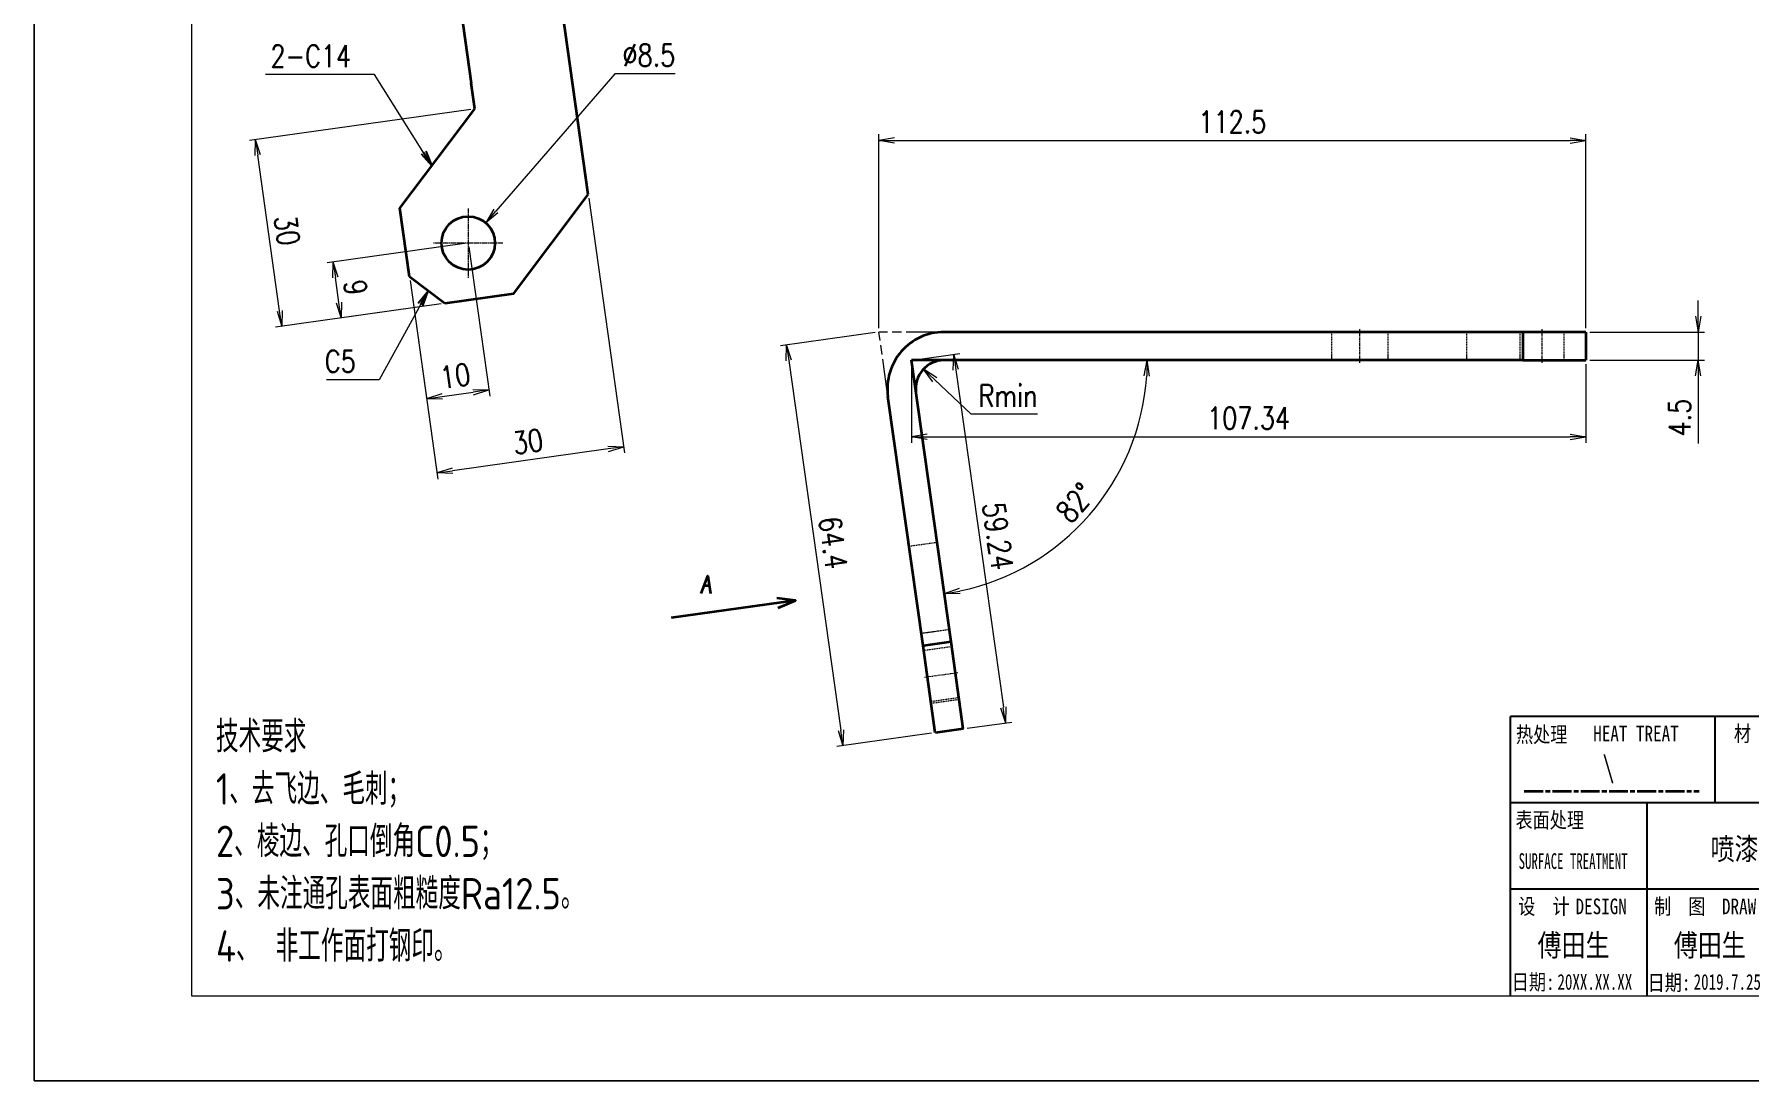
# Model space of a CAD drawing. Header units: millimetres. Extents: x 53130 to 124945, y -23470 to -1811.
# Drawn here: x 54316.3 to 54589.2, y -2526.1 to -2359.5 of the extents above; entities that cross this region are included whole.
import ezdxf
from ezdxf.enums import TextEntityAlignment as Align

# ---------------------------------------------------------------- set-up
doc = ezdxf.new("R2010")
doc.units = ezdxf.units.MM
doc.header["$LTSCALE"] = 0.5
for name, pattern in [('AM_ISO02W050x2', [3.75, 3, -0.75]), ('AM_ISO08W050x2', [9, 6, -0.75, 1.5, -0.75]), ('AM_ISO09W050', [22.5, 12, -1.5, 3, -1.5, 3, -1.5])]:
    doc.linetypes.add(name, pattern=pattern)
for name, color, linetype, lineweight in [('中心线', 2, 'AM_ISO08W050x2', 18), ('双点划线', 6, 'AM_ISO09W050', 18), ('图框', 7, 'Continuous', 18), ('标注线', 3, 'Continuous', 18), ('热处理', 7, 'Continuous', 20), ('粗实线', 7, 'Continuous', 35), ('粗点划线', 6, 'AM_ISO08W050x2', 35), ('虚线', 1, 'AM_ISO02W050x2', 18)]:
    doc.layers.add(name, color=color, linetype=linetype, lineweight=lineweight)
doc.layers.add('图\\M+19E79\\M+195B6\\M+18E9A', color=7, linetype='Continuous')
doc.layers.add('表面处理', color=7, linetype='Continuous')
doc.layers.add('打印', color=7, linetype='Continuous', lineweight=15, plot=False)
doc.layers.add('打印-禁用', color=7, linetype='Continuous', lineweight=15, plot=False)
doc.styles.add('DIM', font='romans.shx', dxfattribs={"width": 0.8, "bigfont": 'bigfont.shx'})
doc.styles.add('国标', font='simfang.ttf', dxfattribs={"width": 0.8})
doc.styles.add('机械长仿宋', font='gbenor.shx', dxfattribs={"height": 1, "bigfont": 'gbcbig.shx'})
doc.dimstyles.new('XR 1-1', dxfattribs={"dimtxt": 3.5, "dimasz": 2.5, "dimexe": 1, "dimexo": 0.625, "dimgap": 1.2, "dimtad": 1, "dimtoh": 1, "dimdsep": 46, "dimtxsty": 'DIM', "dimblk": 'OPEN', "dimcen": 0, "dimclrd": 8, "dimclre": 8, "dimclrt": 2, "dimazin": 2, "dimtfac": 0.5, "dimtmove": 0, "dimatfit": 3, "dimldrblk": 'OPEN', "dimfxl": 0, "dimtolj": 2, "dimlwd": 18, "dimlwe": 18, "dimarcsym": 0})
doc.dimstyles.new('XR 1-1$0', dxfattribs={"dimtxt": 3.5, "dimasz": 2.5, "dimexe": 1, "dimexo": 0.625, "dimgap": 1.2, "dimtad": 1, "dimzin": 9, "dimdsep": 46, "dimtxsty": 'DIM', "dimblk": 'OPEN', "dimcen": 0, "dimclrd": 8, "dimclre": 8, "dimclrt": 2, "dimazin": 2, "dimtfac": 0.5, "dimtmove": 0, "dimatfit": 3, "dimldrblk": 'OPEN', "dimfxl": 0, "dimtolj": 2, "dimlwd": 18, "dimlwe": 18, "dimarcsym": 0})
doc.dimstyles.new('XR 1-1$3', dxfattribs={"dimtxt": 3.5, "dimasz": 2.5, "dimexe": 1, "dimexo": 0.625, "dimgap": 1.2, "dimtad": 1, "dimtoh": 1, "dimdsep": 46, "dimtxsty": 'DIM', "dimblk": 'OPEN', "dimcen": 0, "dimclrd": 8, "dimclre": 8, "dimclrt": 2, "dimazin": 2, "dimtfac": 0.5, "dimtofl": 0, "dimtmove": 0, "dimatfit": 3, "dimldrblk": 'OPEN', "dimfxl": 0, "dimtolj": 2, "dimlwd": 18, "dimlwe": 18, "dimarcsym": 0})
doc.dimstyles.new('XR 1-1$4', dxfattribs={"dimtxt": 3.5, "dimasz": 2.5, "dimexe": 1, "dimexo": 0.625, "dimgap": 1.2, "dimtad": 1, "dimtoh": 1, "dimdsep": 46, "dimtxsty": 'DIM', "dimblk": 'OPEN', "dimcen": 0, "dimclrd": 8, "dimclre": 8, "dimclrt": 2, "dimazin": 2, "dimtfac": 0.5, "dimtofl": 0, "dimtmove": 0, "dimatfit": 3, "dimldrblk": 'OPEN', "dimfxl": 0, "dimtolj": 2, "dimlwd": 18, "dimlwe": 18, "dimarcsym": 0})

# ---------------------------------------------------------------- blocks, each defined once
blk = doc.blocks.new('GZDEH零件A3图框V01版')
at = {"layer": '图\\M+19E79\\M+195B6\\M+18E9A', "color": 7}
blk.add_line((3272.49, -1788.46), (3092.49, -1788.46), dxfattribs=at)
at = {"layer": '图\\M+19E79\\M+195B6\\M+18E9A', "color": 9}
for p, q in [((3272.49, -1788.46), (3092.49, -1788.46)), ((3124.99, -1788.46), (3124.99, -1802.35)), ((3181.99, -1802.21), (3092.49, -1802.21)), ((3114.17, -1802.21), (3114.17, -1815.96)), ((3181.99, -1815.96), (3092.49, -1815.96)), ((3114.17, -1815.96), (3114.17, -1832.96)), ((3114.17, -1815.96), (3114.17, -1832.96))]:
    blk.add_line(p, q, dxfattribs=at)
at = {"layer": '图\\M+19E79\\M+195B6\\M+18E9A', "color": 9, "linetype": 'Continuous'}
blk.add_line((3092.49, -1832.96), (3092.49, -1788.46), dxfattribs=at)
at = {"layer": '图框', "linetype": 'Continuous'}
for p, q in [((2882.49, -1554.46), (2882.49, -1832.96)), ((2882.49, -1832.96), (3272.49, -1832.96))]:
    blk.add_line(p, q, dxfattribs=at)
at = {"layer": '打印-禁用', "linetype": 'Continuous'}
for p, q in [((2857.49, -1549.46), (2857.49, -1846.46)), ((2857.49, -1846.46), (3277.49, -1846.46))]:
    blk.add_line(p, q, dxfattribs=at)
at = {"layer": '图\\M+19E79\\M+195B6\\M+18E9A', "color": 9, "style": '国标'}
for s, width, p in [('热处理', 0.8, (3093.35, -1792.61)), ('材  质', 0.8, (3128.04, -1792.46)), ('表面处理', 0.8, (3093.27, -1806.21)), ('SURFACE TREATMENT', 0.6, (3093.77, -1812.75)), (' DESIGN', 0.8, (3101.47, -1819.96)), (' DRAW', 0.8, (3124.78, -1819.96))]:
    blk.add_text(s, height=2.5, dxfattribs=dict(at, width=width)).set_placement(p)
at = {"layer": '图\\M+19E79\\M+195B6\\M+18E9A', "color": 9, "style": '国标', "width": 0.8}
for s, p in [('HEAT TREAT', (3112.45, -1792.46)), ('设  计', (3097.79, -1819.96)), ('制  图', (3119.43, -1819.96)), ('日期:', (3096.09, -1832)), ('日期:', (3117.71, -1832.1))]:
    blk.add_text(s, height=2.5, dxfattribs=at).set_placement(p, align=Align.CENTER)
blk = doc.blocks.new('DEH A3')
at = {"layer": '图框'}
blk.add_blockref('GZDEH零件A3图框V01版', (-2857.49, 1846.46), dxfattribs=at)
blk = doc.blocks.new('_Open')
at = {"color": 0, "linetype": 'ByBlock', "lineweight": -2}
for p, q in [((-1, 0.17), (0, 0)), ((-1, -0.17), (0, 0)), ((0, 0), (-1, 0))]:
    blk.add_line(p, q, dxfattribs=at)
blk = doc.blocks.new('*D92')
at = {"layer": 'Defpoints', "color": 0, "transparency": 16777216}
for p in [(54563.24, -2376.43), (54450.73, -2406.93), (54563.24, -2406.93)]:
    blk.add_point(p, dxfattribs=at)
at = {"layer": '标注线', "color": 8, "lineweight": 18, "transparency": 16777216}
for p, q in [((54450.73, -2406.3), (54450.73, -2375.43)), ((54453.23, -2376.43), (54560.74, -2376.43)), ((54563.24, -2406.3), (54563.24, -2375.43))]:
    blk.add_line(p, q, dxfattribs=at)
at = {"layer": '标注线', "color": 8, "lineweight": 18, "transparency": 16777216, "xscale": 2.5, "yscale": 2.5, "zscale": 2.5, "rotation": 180}
blk.add_blockref('_Open', (54450.73, -2376.43), dxfattribs=at)
at = {"layer": '标注线', "color": 8, "lineweight": 18, "transparency": 16777216, "xscale": 2.5, "yscale": 2.5, "zscale": 2.5}
blk.add_blockref('_Open', (54563.24, -2376.43), dxfattribs=at)
at = {"layer": '标注线', "color": 2, "transparency": 16777216, "insert": (54506.99, -2373.48), "char_height": 3.5, "attachment_point": 5, "style": 'DIM'}
blk.add_mtext('\\A2;112.5', dxfattribs=at)
blk = doc.blocks.new('*D93')
at = {"layer": 'Defpoints', "color": 0, "transparency": 16777216}
for p in [(54450.73, -2406.93), (54459.69, -2470.72), (54445, -2472.79)]:
    blk.add_point(p, dxfattribs=at)
at = {"layer": '标注线', "color": 8, "lineweight": 18, "transparency": 16777216}
for p, q in [((54450.11, -2407.02), (54435.04, -2409.13)), ((54436.38, -2411.47), (54444.65, -2470.31)), ((54459.08, -2470.81), (54444.01, -2472.93))]:
    blk.add_line(p, q, dxfattribs=at)
at = {"layer": '标注线', "color": 8, "lineweight": 18, "transparency": 16777216, "xscale": 2.5, "yscale": 2.5, "zscale": 2.5}
for p, rotation in [((54436.03, -2408.99), 98.00008719186152), ((54445, -2472.79), 278.0000871918616)]:
    blk.add_blockref('_Open', p, dxfattribs=dict(at, rotation=rotation))
at = {"layer": '标注线', "color": 2, "transparency": 16777216, "insert": (54443.44, -2440.48), "char_height": 3.5, "attachment_point": 5, "rotation": 278.0001, "style": 'DIM'}
blk.add_mtext('\\A2;64.4', dxfattribs=at)
blk = doc.blocks.new('*D94')
at = {"layer": 'Defpoints', "color": 0, "transparency": 16777216}
for p in [(54563.24, -2406.93), (54563.24, -2411.43), (54581.14, -2411.43)]:
    blk.add_point(p, dxfattribs=at)
at = {"layer": '标注线', "color": 8, "lineweight": 18, "transparency": 16777216}
for p, q in [((54581.14, -2404.43), (54581.14, -2401.93)), ((54563.87, -2406.93), (54582.14, -2406.93)), ((54581.14, -2406.93), (54581.14, -2411.43)), ((54563.87, -2411.43), (54582.14, -2411.43)), ((54581.14, -2413.93), (54581.14, -2424.7))]:
    blk.add_line(p, q, dxfattribs=at)
at = {"layer": '标注线', "color": 8, "lineweight": 18, "transparency": 16777216, "xscale": 2.5, "yscale": 2.5, "zscale": 2.5}
for p, rotation in [((54581.14, -2406.93), 270), ((54581.14, -2411.43), 90)]:
    blk.add_blockref('_Open', p, dxfattribs=dict(at, rotation=rotation))
at = {"layer": '标注线', "color": 2, "transparency": 16777216, "insert": (54578.19, -2420.56), "char_height": 3.5, "attachment_point": 5, "rotation": 90, "style": 'DIM'}
blk.add_mtext('\\A2;4.5', dxfattribs=at)
blk = doc.blocks.new('*D95')
at = {"layer": 'Defpoints', "color": 0, "transparency": 16777216}
for p in [(54457.81, -2412.84), (54461.08, -2415.93)]:
    blk.add_point(p, dxfattribs=at)
at = {"layer": '标注线', "color": 8, "lineweight": 18, "transparency": 16777216}
for p, q in [((54465.42, -2420.03), (54459.63, -2414.55)), ((54475.95, -2420.03), (54465.42, -2420.03))]:
    blk.add_line(p, q, dxfattribs=at)
at = {"layer": '标注线', "color": 8, "lineweight": 18, "transparency": 16777216, "xscale": 2.5, "yscale": 2.5, "zscale": 2.5, "rotation": 136.5725223059328}
blk.add_blockref('_Open', (54457.81, -2412.84), dxfattribs=at)
at = {"layer": '标注线', "color": 2, "transparency": 16777216, "insert": (54471.28, -2417.08), "char_height": 3.5, "attachment_point": 5, "style": 'DIM'}
blk.add_mtext('\\A2;\\A2;Rmin', dxfattribs=at)
blk = doc.blocks.new('*D105')
at = {"layer": 'Defpoints', "color": 0, "transparency": 16777216}
for p in [(54461.08, -2411.43), (54522.24, -2411.43), (54456.63, -2416.56), (54477.61, -2442.04), (54462.2, -2456.23)]:
    blk.add_point(p, dxfattribs=at)
at = {"layer": '标注线', "color": 8, "lineweight": 18, "transparency": 16777216}
blk.add_arc((54455.91, -2411.43), 37.52, 281.8183, 356.1818, dxfattribs=at)
at = {"layer": '标注线', "color": 8, "lineweight": 18, "transparency": 16777216, "xscale": 2.5, "yscale": 2.5, "zscale": 2.5}
for p, rotation in [((54493.43, -2411.43), 88.09087743614845), ((54461.13, -2448.59), 189.9092097556164)]:
    blk.add_blockref('_Open', p, dxfattribs=dict(at, rotation=rotation))
at = {"layer": '标注线', "color": 2, "transparency": 16777216, "insert": (54482, -2434.11), "char_height": 3.5, "attachment_point": 5, "rotation": 49, "style": 'DIM'}
blk.add_mtext('\\A2;82°', dxfattribs=at)
blk = doc.blocks.new('*D106')
at = {"layer": 'Defpoints', "color": 0, "transparency": 16777216}
for p in [(54404.46, -2385.03), (54376, -2398.12), (54380.39, -2429.37)]:
    blk.add_point(p, dxfattribs=at)
at = {"layer": '标注线', "color": 8, "lineweight": 18, "transparency": 16777216}
for p, q in [((54404.54, -2385.65), (54410.24, -2426.18)), ((54376.09, -2398.74), (54380.53, -2430.36)), ((54407.62, -2425.54), (54382.87, -2429.02))]:
    blk.add_line(p, q, dxfattribs=at)
at = {"layer": '标注线', "color": 8, "lineweight": 18, "transparency": 16777216, "xscale": 2.5, "yscale": 2.5, "zscale": 2.5}
for p, rotation in [((54410.1, -2425.19), 7.999395727151119), ((54380.39, -2429.37), 187.9993957271512)]:
    blk.add_blockref('_Open', p, dxfattribs=dict(at, rotation=rotation))
at = {"layer": '标注线', "color": 2, "transparency": 16777216, "insert": (54394.84, -2424.36), "char_height": 3.5, "attachment_point": 5, "rotation": 7.9994, "style": 'DIM'}
blk.add_mtext('\\A2;30', dxfattribs=at)
blk = doc.blocks.new('*D107')
at = {"layer": 'Defpoints', "color": 0, "transparency": 16777216}
for p in [(54386.39, -2371.42), (54351.5, -2376.32), (54381.65, -2402.38)]:
    blk.add_point(p, dxfattribs=at)
at = {"layer": '标注线', "color": 8, "lineweight": 18, "transparency": 16777216}
for p, q in [((54385.77, -2371.5), (54350.51, -2376.46)), ((54355.33, -2403.55), (54351.85, -2378.8)), ((54381.03, -2402.46), (54354.69, -2406.17))]:
    blk.add_line(p, q, dxfattribs=at)
at = {"layer": '标注线', "color": 8, "lineweight": 18, "transparency": 16777216, "xscale": 2.5, "yscale": 2.5, "zscale": 2.5}
for p, rotation in [((54351.5, -2376.32), 98.00178730045934), ((54355.68, -2406.03), 278.0017873004593)]:
    blk.add_blockref('_Open', p, dxfattribs=dict(at, rotation=rotation))
at = {"layer": '标注线', "color": 2, "transparency": 16777216, "insert": (54356.51, -2390.76), "char_height": 3.5, "attachment_point": 5, "rotation": 278.0018, "style": 'DIM'}
blk.add_mtext('\\A2;30', dxfattribs=at)
blk = doc.blocks.new('*D108')
at = {"layer": 'Defpoints', "color": 0, "transparency": 16777216}
for p in [(54385.35, -2392.77), (54376, -2398.12), (54388.63, -2416.15)]:
    blk.add_point(p, dxfattribs=at)
at = {"layer": '标注线', "color": 8, "lineweight": 18, "transparency": 16777216}
for p, q in [((54385.43, -2393.39), (54388.77, -2417.14)), ((54376.09, -2398.74), (54378.87, -2418.53)), ((54381.21, -2417.19), (54386.16, -2416.5))]:
    blk.add_line(p, q, dxfattribs=at)
at = {"layer": '标注线', "color": 8, "lineweight": 18, "transparency": 16777216, "xscale": 2.5, "yscale": 2.5, "zscale": 2.5}
for p, rotation in [((54378.73, -2417.54), 188.0001247144043), ((54388.63, -2416.15), 8.000124714404278)]:
    blk.add_blockref('_Open', p, dxfattribs=dict(at, rotation=rotation))
at = {"layer": '标注线', "color": 2, "transparency": 16777216, "insert": (54383.27, -2413.92), "char_height": 3.5, "attachment_point": 5, "rotation": 8.0001, "style": 'DIM'}
blk.add_mtext('\\A2;10', dxfattribs=at)
blk = doc.blocks.new('*D109')
at = {"layer": 'Defpoints', "color": 0, "transparency": 16777216}
for p in [(54385.35, -2392.77), (54363.86, -2395.79), (54381.65, -2402.38)]:
    blk.add_point(p, dxfattribs=at)
at = {"layer": '标注线', "color": 8, "lineweight": 18, "transparency": 16777216}
for p, q in [((54384.73, -2392.86), (54362.87, -2395.93)), ((54364.77, -2402.23), (54364.21, -2398.27)), ((54381.03, -2402.46), (54364.13, -2404.84))]:
    blk.add_line(p, q, dxfattribs=at)
at = {"layer": '标注线', "color": 8, "lineweight": 18, "transparency": 16777216, "xscale": 2.5, "yscale": 2.5, "zscale": 2.5}
for p, rotation in [((54363.86, -2395.79), 98.00178730064361), ((54365.12, -2404.7), 278.0017873006436)]:
    blk.add_blockref('_Open', p, dxfattribs=dict(at, rotation=rotation))
at = {"layer": '标注线', "color": 2, "transparency": 16777216, "insert": (54367.41, -2399.83), "char_height": 3.5, "attachment_point": 5, "rotation": 278.0018, "style": 'DIM'}
blk.add_mtext('\\A2;9', dxfattribs=at)
blk = doc.blocks.new('*D110')
at = {"layer": 'Defpoints', "color": 0, "transparency": 16777216}
for p in [(54388.13, -2389.56), (54382.56, -2395.98)]:
    blk.add_point(p, dxfattribs=at)
at = {"layer": '标注线', "color": 8, "lineweight": 18, "transparency": 16777216}
for p, q in [((54408.71, -2365.82), (54389.77, -2387.67)), ((54418.31, -2365.82), (54408.71, -2365.82))]:
    blk.add_line(p, q, dxfattribs=at)
at = {"layer": '标注线', "color": 8, "lineweight": 18, "transparency": 16777216, "xscale": 2.5, "yscale": 2.5, "zscale": 2.5, "rotation": 229.0820483020276}
blk.add_blockref('_Open', (54388.13, -2389.56), dxfattribs=at)
at = {"layer": '标注线', "color": 2, "transparency": 16777216, "insert": (54414.11, -2362.87), "char_height": 3.5, "attachment_point": 5, "style": 'DIM'}
blk.add_mtext('\\A2;∅8.5', dxfattribs=at)
blk = doc.blocks.new('*D389')
at = {"layer": 'Defpoints', "color": 0, "transparency": 16777216}
for p in [(54455.91, -2411.43), (54470.87, -2469.15), (54464.15, -2470.09)]:
    blk.add_point(p, dxfattribs=at)
at = {"layer": '标注线', "color": 8, "lineweight": 18, "transparency": 16777216}
for p, q in [((54456.52, -2411.34), (54463.62, -2410.34)), ((54462.98, -2412.96), (54470.53, -2466.67)), ((54464.77, -2470.01), (54471.86, -2469.01))]:
    blk.add_line(p, q, dxfattribs=at)
at = {"layer": '标注线', "color": 8, "lineweight": 18, "transparency": 16777216, "xscale": 2.5, "yscale": 2.5, "zscale": 2.5}
for p, rotation in [((54462.63, -2410.48), 98.00030378658903), ((54470.87, -2469.15), 278.0003037865891)]:
    blk.add_blockref('_Open', p, dxfattribs=dict(at, rotation=rotation))
at = {"layer": '标注线', "color": 2, "transparency": 16777216, "insert": (54469.67, -2439.41), "char_height": 3.5, "attachment_point": 5, "rotation": 278.0003, "style": 'DIM'}
blk.add_mtext('\\A2;59.24', dxfattribs=at)
blk = doc.blocks.new('*D390')
at = {"layer": 'Defpoints', "color": 0, "transparency": 16777216}
for p in [(54455.91, -2411.43), (54563.24, -2411.43), (54563.24, -2423.59)]:
    blk.add_point(p, dxfattribs=at)
at = {"layer": '标注线', "color": 8, "lineweight": 18, "transparency": 16777216}
for p, q in [((54455.91, -2412.05), (54455.91, -2424.59)), ((54563.24, -2412.05), (54563.24, -2424.59)), ((54458.41, -2423.59), (54560.74, -2423.59))]:
    blk.add_line(p, q, dxfattribs=at)
at = {"layer": '标注线', "color": 8, "lineweight": 18, "transparency": 16777216, "xscale": 2.5, "yscale": 2.5, "zscale": 2.5, "rotation": 180}
blk.add_blockref('_Open', (54455.91, -2423.59), dxfattribs=at)
at = {"layer": '标注线', "color": 8, "lineweight": 18, "transparency": 16777216, "xscale": 2.5, "yscale": 2.5, "zscale": 2.5}
blk.add_blockref('_Open', (54563.24, -2423.59), dxfattribs=at)
at = {"layer": '标注线', "color": 2, "transparency": 16777216, "insert": (54509.57, -2420.64), "char_height": 3.5, "attachment_point": 5, "style": 'DIM'}
blk.add_mtext('\\A2;107.34', dxfattribs=at)

msp = doc.modelspace()

# ---------------------------------------------------------------- linework, layer by layer
at = {"layer": '中心线', "ltscale": 0.276248}
msp.add_line((54385.347, -2387.245), (54385.347, -2398.294), dxfattribs=at)
at = {"layer": '中心线', "ltscale": 0.276245}
msp.add_line((54390.872, -2392.769), (54379.822, -2392.769), dxfattribs=at)
at = {"layer": '中心线', "ltscale": 0.135016}
for p, q in [((54527.249, -2406.479), (54527.249, -2411.879)), ((54556.241, -2406.479), (54556.241, -2411.879))]:
    msp.add_line(p, q, dxfattribs=at)
at = {"layer": '中心线', "ltscale": 0.134993}
msp.add_line((54457.996, -2461.872), (54463.343, -2461.12), dxfattribs=at)
at = {"layer": '双点划线'}
for p in [(54461.082, -2406.929), (54452.17, -2417.181)]:
    msp.add_line(p, (54450.729, -2406.929), dxfattribs=at)
at = {"layer": '打印'}
msp.add_lwpolyline([(54316.274, -2229.107), (54736.274, -2229.107), (54736.274, -2526.107), (54316.274, -2526.107)], close=True, dxfattribs=at)
at = {"layer": '粗实线'}
for p, q in [((54404.456, -2385.035), (54398.88, -2345.359)), ((54522.241, -2406.929), (54461.082, -2406.929)), ((54553.241, -2406.929), (54522.241, -2406.929)), ((54522.241, -2411.429), (54455.906, -2411.429)), ((54462.202, -2456.231), (54455.906, -2411.429)), ((54553.241, -2411.429), (54522.241, -2411.429)), ((54457.746, -2456.858), (54452.17, -2417.181)), ((54437.46, -2449.649), (54417.655, -2452.433))]:
    msp.add_line(p, q, dxfattribs=at)
at = {"layer": '粗实线', "ltscale": 0.498538}
msp.add_line((54383.036, -2347.585), (54385.811, -2367.333), dxfattribs=at)
at = {"layer": '粗实线', "ltscale": 0.103113}
msp.add_line((54386.385, -2371.417), (54385.811, -2367.333), dxfattribs=at)
at = {"layer": '粗实线', "ltscale": 0.494979}
msp.add_line((54374.47, -2387.229), (54386.385, -2371.417), dxfattribs=at)
at = {"layer": '粗实线', "ltscale": 0.49497}
msp.add_line((54392.541, -2400.847), (54404.456, -2385.035), dxfattribs=at)
at = {"layer": '粗实线', "ltscale": 0.275001}
msp.add_line((54376.001, -2398.122), (54374.47, -2387.229), dxfattribs=at)
at = {"layer": '粗实线', "ltscale": 0.176771}
msp.add_line((54381.648, -2402.378), (54376.001, -2398.122), dxfattribs=at)
at = {"layer": '粗实线', "ltscale": 0.275003}
msp.add_line((54392.541, -2400.847), (54381.648, -2402.378), dxfattribs=at)
at = {"layer": '粗实线', "ltscale": 0.25}
for p, q in [((54563.241, -2406.929), (54553.241, -2406.929)), ((54553.241, -2411.429), (54563.241, -2411.429))]:
    msp.add_line(p, q, dxfattribs=at)
at = {"layer": '粗实线', "ltscale": 0.1125}
for p, q in [((54553.241, -2406.929), (54553.241, -2411.429)), ((54563.241, -2406.929), (54563.241, -2411.429))]:
    msp.add_line(p, q, dxfattribs=at)
at = {"layer": '粗实线', "ltscale": 2.44141e-05}
msp.add_line((54437.46, -2449.65), (54437.46, -2449.649), dxfattribs=at)
at = {"layer": '粗实线', "ltscale": 0.112508}
msp.add_line((54462.202, -2456.231), (54457.746, -2456.858), dxfattribs=at)
at = {"layer": '粗实线', "ltscale": 0.35}
msp.add_line((54459.695, -2470.721), (54457.746, -2456.858), dxfattribs=at)
at = {"layer": '粗实线', "ltscale": 0.349998}
msp.add_line((54464.151, -2470.095), (54462.202, -2456.231), dxfattribs=at)
at = {"layer": '粗实线', "ltscale": 0.112496}
msp.add_line((54464.151, -2470.095), (54459.695, -2470.721), dxfattribs=at)
at = {"layer": '粗实线'}
for points in [[(54422.421, -2448.556), (54422.946, -2447.156), (54423.471, -2445.756), (54423.681, -2447.156), (54423.891, -2448.556)], [(54422.911, -2447.261), (54423.681, -2447.261)], [(54434.699, -2450.822), (54437.46, -2449.649), (54434.482, -2449.284)]]:
    msp.add_lwpolyline(points, dxfattribs=at)
msp.add_circle((54385.347, -2392.769), 4.25, dxfattribs=at)
for radius in [9, 4.5]:
    msp.add_arc((54461.082, -2415.929), radius, 90, 188, dxfattribs=at)
at = {"layer": '粗点划线', "linetype": 'AM_ISO08W050x2'}
msp.add_line((54553.449, -2480.035), (54581.31, -2480.035), dxfattribs=at)
at = {"layer": '虚线', "ltscale": 0.1125}
for p, q in [((54522.749, -2406.929), (54522.749, -2411.429)), ((54531.749, -2406.929), (54531.749, -2411.429)), ((54544.249, -2406.929), (54544.249, -2411.429)), ((54552.741, -2406.929), (54552.741, -2411.429)), ((54553.249, -2411.429), (54553.249, -2406.929)), ((54559.741, -2406.929), (54559.741, -2411.429))]:
    msp.add_line(p, q, dxfattribs=at)
at = {"layer": '虚线', "ltscale": 0.112496}
for p, q in [((54455.519, -2441.013), (54459.975, -2440.387)), ((54457.468, -2454.877), (54461.924, -2454.251)), ((54457.85, -2457.6), (54462.306, -2456.974)), ((54463.455, -2465.144), (54458.999, -2465.77)), ((54459.033, -2466.018), (54463.489, -2465.391))]:
    msp.add_line(p, q, dxfattribs=at)

# ---------------------------------------------------------------- block references
at = {"layer": '图框'}
msp.add_blockref('DEH A3', (54316.274, -2526.107), dxfattribs=at)

# ---------------------------------------------------------------- texts
at = {"layer": '图\\M+19E79\\M+195B6\\M+18E9A', "color": 3, "style": '国标'}
for s, height, width, p in [('傅田生', 3.5, 0.8, (54555.572, -2506.29)), ('傅田生', 3.5, 0.8, (54577.252, -2506.29)), ('20XX.XX.XX', 2.5, 0.7, (54558.737, -2511.627)), ('2019.7.25', 2.5, 0.7, (54580.417, -2511.627))]:
    msp.add_text(s, height=height, dxfattribs=dict(at, width=width)).set_placement(p)
at = {"layer": '标注线', "color": 2, "char_height": 3.5, "attachment_point": 9, "style": 'DIM'}
for s, insert in [('2-C14', (54366.705, -2364.747)), ('C5', (54367.452, -2413.347))]:
    msp.add_mtext(s, dxfattribs=dict(at, insert=insert))
at = {"layer": '标注线', "color": 2, "insert": (54345.187, -2507.176), "char_height": 5, "width": 114.82461, "attachment_point": 7, "style": '机械长仿宋'}
msp.add_mtext('\\A2;技术要求\\P1、去飞边、毛刺；\\P2、棱边、孔口倒角C0.5；\\P3、未注通孔表面粗糙度Ra12.5。\\P{\\A0;4、\\C3; \\C2;非工作面打钢印。}', dxfattribs=at)
at = {"layer": '热处理', "color": 3, "style": '国标', "width": 0.8}
msp.add_text('\\', height=3.5, dxfattribs=at).set_placement((54566.854, -2477.911), align=Align.CENTER)
at = {"layer": '表面处理', "color": 3, "style": '国标', "width": 0.8}
msp.add_text('喷漆：粉红色', height=3.5, dxfattribs=at).set_placement((54594.574, -2490.964), align=Align.CENTER)

# ---------------------------------------------------------------- dimensions: what is measured, and where the dimension line sits
at = {"layer": '标注线'}
dim = msp.add_diameter_dim_2p(p1=(54382.563, -2395.981), p2=(54388.13, -2389.558), dimstyle='XR 1-1$3', dxfattribs=at)
dim.commit()
dim.dimension.update_dxf_attribs({"geometry": '*D110', "text_midpoint": (54414.107, -2365.819), "dimtype": 163})
for base, p1, p2, angle, picture, middle in [((54351.503, -2376.321), (54381.648, -2402.378), (54386.385, -2371.417), 98.00179, '*D107', (54356.512, -2390.764)), ((54380.392, -2429.369), (54404.456, -2385.035), (54376.001, -2398.122), 187.9994, '*D106', (54394.835, -2424.36)), ((54363.863, -2395.789), (54381.648, -2402.378), (54385.347, -2392.769), 98.00179, '*D109', (54367.411, -2399.835)), ((54388.633, -2416.149), (54376.001, -2398.122), (54385.347, -2392.769), 8.00012, '*D108', (54383.271, -2413.924)), ((54581.136, -2411.429), (54563.241, -2406.929), (54563.241, -2411.429), 90, '*D94', (54578.186, -2420.562))]:
    dim = msp.add_linear_dim(base=base, p1=p1, p2=p2, angle=angle, dimstyle='XR 1-1$0', dxfattribs=at)
    dim.commit()
    dim.dimension.update_dxf_attribs({"geometry": picture, "text_midpoint": middle})
dim = msp.add_linear_dim(base=(54563.241, -2376.426), p1=(54450.729, -2406.929), p2=(54563.241, -2406.929), dimstyle='XR 1-1$0', override={"dimdec": 1}, dxfattribs=at)
dim.commit()
dim.dimension.update_dxf_attribs({"geometry": '*D92', "text_midpoint": (54506.985, -2373.476)})
dim = msp.add_linear_dim(base=(54444.998, -2472.787), p1=(54450.729, -2406.929), p2=(54459.695, -2470.721), angle=278.00009, dimstyle='XR 1-1$0', override={"dimdec": 1}, dxfattribs=at)
dim.commit()
dim.dimension.update_dxf_attribs({"geometry": '*D93', "text_midpoint": (54443.436, -2440.48)})
at = {"layer": '标注线', "color": 7}
for p1, p2, distance, picture, middle in [((54455.906, -2411.429), (54464.151, -2470.095), 6.789, '*D389', (54469.673, -2439.406)), ((54455.9058, -2411.4289), (54563.2414, -2411.4289), -12.1646, '*D390', (54509.5736, -2420.6435))]:
    dim = msp.add_aligned_dim(p1=p1, p2=p2, distance=distance, dimstyle='XR 1-1$0', override={"dimarcsym": 1}, dxfattribs=at)
    dim.commit()
    dim.dimension.update_dxf_attribs({"geometry": picture, "text_midpoint": middle})
at = {"layer": '标注线'}
dim = msp.add_angular_dim_2l(base=(54477.606, -2442.039), line1=((54522.241, -2411.429), (54461.082, -2411.429)), line2=((54462.202, -2456.231), (54456.626, -2416.555)), dimstyle='XR 1-1', dxfattribs=at)
dim.commit()
dim.dimension.update_dxf_attribs({"geometry": '*D105', "text_midpoint": (54481.997, -2434.11)})
dim = msp.add_radius_dim(center=(54461.082, -2415.929), mpoint=(54457.814, -2412.835), text='\\A2;Rmin', dimstyle='XR 1-1$4', override={"dimtxsty": 'DIM'}, dxfattribs=at)
dim.commit()
dim.dimension.update_dxf_attribs({"geometry": '*D95', "text_midpoint": (54471.282, -2420.031), "dimtype": 164})

# ---------------------------------------------------------------- leaders
at = {"layer": '标注线', "annotation_type": 0, "has_hookline": 1, "hookline_direction": 1}
for points, text_width in [([(54379.554, -2380.482), (54370.405, -2365.947), (54367.905, -2365.947)], 13.6), ([(54378.956, -2400.349), (54371.152, -2414.547), (54368.652, -2414.547)], 4.667)]:
    msp.add_leader(points, dimstyle='XR 1-1', override={"dimgap": 1.2, "dimtad": 1}, dxfattribs=dict(at, text_width=text_width))

doc.saveas('drawing.dxf')
